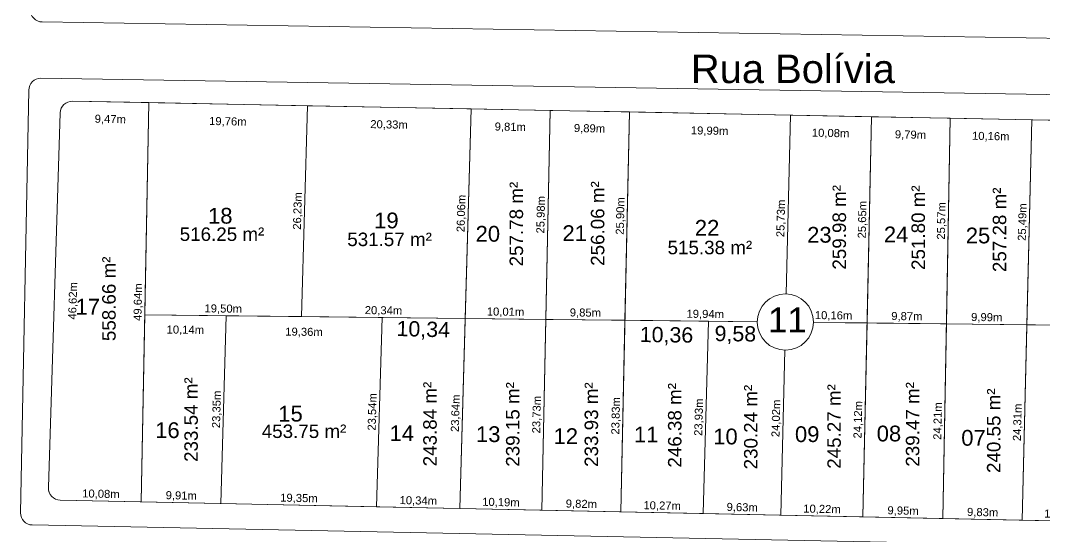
# Model space of a CAD drawing. Header units: metres. Extents: x 3808 to 8215, y 2374 to 6187.
# Drawn here: x 5221.9 to 5349.2, y 4981 to 5045.1 of the extents above; entities that cross this region are included whole.
import ezdxf
from ezdxf.enums import TextEntityAlignment as Align

# ---------------------------------------------------------------- set-up
doc = ezdxf.new("R2010")
doc.units = ezdxf.units.M
for name, color, linetype in [('Areas Lotes', 1, 'Continuous'), ('Calçada', 8, 'Continuous'), ('Lote', 7, 'Continuous'), ('Nome das Ruas', 7, 'Continuous'), ('Nº Lote', 7, 'Continuous'), ('Nº. quadra', 7, 'Continuous'), ('quadras', 7, 'Continuous')]:
    doc.layers.add(name, color=color, linetype=linetype)
doc.styles.add('Arial', font='arial.ttf')
doc.dimstyles.new('Copy(2) of ISO-25', dxfattribs={"dimtxt": 1, "dimasz": 2.5, "dimexe": 1.25, "dimexo": 0.625, "dimgap": 0.2, "dimtad": 1, "dimtoh": 1, "dimlfac": 1, "dimzin": 1, "dimtxsty": 'Arial', "dimblk": 'NONE', "dimcen": 0, "dimse1": 1, "dimse2": 1, "dimsd1": 1, "dimsd2": 1, "dimclrt": 256, "dimaunit": 1, "dimadec": 3, "dimazin": 0, "dimtfac": 1, "dimtmove": 0, "dimatfit": 3, "dimldrblk": 'NONE', "dimfxl": 1, "dimtolj": 1, "dimtzin": 0, "dimarcsym": 0})
doc.dimstyles.new('COTA 2', dxfattribs={"dimtxt": 1.9, "dimasz": 2.5, "dimexe": 1.25, "dimexo": 0.625, "dimtad": 1, "dimlfac": 1, "dimzin": 1, "dimtxsty": 'Arial', "dimcen": 2.5, "dimse1": 1, "dimse2": 1, "dimsd1": 1, "dimsd2": 1, "dimclrt": 7, "dimadec": 0, "dimazin": 0, "dimtfac": 1, "dimtmove": 0, "dimatfit": 3, "dimfxl": 1, "dimtolj": 1, "dimtzin": 0, "dimarcsym": 0})

# ---------------------------------------------------------------- blocks, each defined once
blk = doc.blocks.new('*D4753')
at = {"layer": 'Defpoints', "color": 0, "linetype": 'Continuous', "transparency": 16777216}
for p in [(5346.43, 4982.98), (5356.58, 4982.77), (5356.58, 4982.77)]:
    blk.add_point(p, dxfattribs=at)
at = {"layer": 'Lote', "linetype": 'Continuous', "lineweight": 5, "transparency": 16777216, "insert": (5351.52, 4983.68), "char_height": 1, "attachment_point": 5, "rotation": 358.8011, "style": 'Arial'}
blk.add_mtext('\\A1;10,15m', dxfattribs=at)
blk = doc.blocks.new('_None')
blk = doc.blocks.new('*D4754')
at = {"layer": 'Defpoints', "color": 0, "linetype": 'Continuous', "transparency": 16777216}
for p in [(5336.6, 4983.19), (5346.43, 4982.98), (5346.43, 4982.98)]:
    blk.add_point(p, dxfattribs=at)
at = {"layer": 'Lote', "linetype": 'Continuous', "lineweight": 5, "transparency": 16777216, "insert": (5341.53, 4983.89), "char_height": 1, "attachment_point": 5, "rotation": 358.8011, "style": 'Arial'}
blk.add_mtext('\\A1;9,83m', dxfattribs=at)
blk = doc.blocks.new('*D4755')
at = {"layer": 'Defpoints', "color": 0, "linetype": 'Continuous', "transparency": 16777216}
for p in [(5326.66, 4983.4), (5336.6, 4983.19), (5336.6, 4983.19)]:
    blk.add_point(p, dxfattribs=at)
at = {"layer": 'Lote', "linetype": 'Continuous', "lineweight": 5, "transparency": 16777216, "insert": (5331.64, 4984.09), "char_height": 1, "attachment_point": 5, "rotation": 358.8011, "style": 'Arial'}
blk.add_mtext('\\A1;9,95m', dxfattribs=at)
blk = doc.blocks.new('*D4756')
at = {"layer": 'Defpoints', "color": 0, "linetype": 'Continuous', "transparency": 16777216}
for p in [(5316.43, 4983.61), (5326.66, 4983.4), (5326.66, 4983.4)]:
    blk.add_point(p, dxfattribs=at)
at = {"layer": 'Lote', "linetype": 'Continuous', "lineweight": 5, "transparency": 16777216, "insert": (5321.56, 4984.3), "char_height": 1, "attachment_point": 5, "rotation": 358.8011, "style": 'Arial'}
blk.add_mtext('\\A1;10,22m', dxfattribs=at)
blk = doc.blocks.new('*D4757')
at = {"layer": 'Defpoints', "color": 0, "linetype": 'Continuous', "transparency": 16777216}
for p in [(5306.81, 4983.81), (5306.81, 4983.81), (5316.43, 4983.61)]:
    blk.add_point(p, dxfattribs=at)
at = {"layer": 'Lote', "linetype": 'Continuous', "lineweight": 5, "transparency": 16777216, "insert": (5311.64, 4984.51), "char_height": 1, "attachment_point": 5, "rotation": 358.8011, "style": 'Arial'}
blk.add_mtext('\\A1;9,63m', dxfattribs=at)
blk = doc.blocks.new('*D4758')
at = {"layer": 'Defpoints', "color": 0, "linetype": 'Continuous', "transparency": 16777216}
for p in [(5296.54, 4984.03), (5306.81, 4983.81), (5306.81, 4983.81)]:
    blk.add_point(p, dxfattribs=at)
at = {"layer": 'Lote', "linetype": 'Continuous', "lineweight": 5, "transparency": 16777216, "insert": (5301.69, 4984.72), "char_height": 1, "attachment_point": 5, "rotation": 358.8011, "style": 'Arial'}
blk.add_mtext('\\A1;10,27m', dxfattribs=at)
blk = doc.blocks.new('*D4759')
at = {"layer": 'Defpoints', "color": 0, "linetype": 'Continuous', "transparency": 16777216}
for p in [(5286.72, 4984.23), (5286.72, 4984.23), (5296.54, 4984.03)]:
    blk.add_point(p, dxfattribs=at)
at = {"layer": 'Lote', "linetype": 'Continuous', "lineweight": 5, "transparency": 16777216, "insert": (5291.65, 4984.93), "char_height": 1, "attachment_point": 5, "rotation": 358.8011, "style": 'Arial'}
blk.add_mtext('\\A1;9,82m', dxfattribs=at)
blk = doc.blocks.new('*D4760')
at = {"layer": 'Defpoints', "color": 0, "linetype": 'Continuous', "transparency": 16777216}
for p in [(5276.54, 4984.44), (5286.72, 4984.23), (5286.72, 4984.23)]:
    blk.add_point(p, dxfattribs=at)
at = {"layer": 'Lote', "linetype": 'Continuous', "lineweight": 5, "transparency": 16777216, "insert": (5281.65, 4985.14), "char_height": 1, "attachment_point": 5, "rotation": 358.8011, "style": 'Arial'}
blk.add_mtext('\\A1;10,19m', dxfattribs=at)
blk = doc.blocks.new('*D4761')
at = {"layer": 'Defpoints', "color": 0, "linetype": 'Continuous', "transparency": 16777216}
for p in [(5266.2, 4984.66), (5276.54, 4984.44), (5276.54, 4984.44)]:
    blk.add_point(p, dxfattribs=at)
at = {"layer": 'Lote', "linetype": 'Continuous', "lineweight": 5, "transparency": 16777216, "insert": (5271.38, 4985.35), "char_height": 1, "attachment_point": 5, "rotation": 358.8011, "style": 'Arial'}
blk.add_mtext('\\A1;10,34m', dxfattribs=at)
blk = doc.blocks.new('*D4762')
at = {"layer": 'Defpoints', "color": 0, "linetype": 'Continuous', "transparency": 16777216}
for p in [(5246.85, 4985.07), (5266.2, 4984.66), (5266.2, 4984.66)]:
    blk.add_point(p, dxfattribs=at)
at = {"layer": 'Lote', "linetype": 'Continuous', "lineweight": 5, "transparency": 16777216, "insert": (5256.54, 4985.66), "char_height": 1, "attachment_point": 5, "rotation": 358.8011, "style": 'Arial'}
blk.add_mtext('\\A1;19,35m', dxfattribs=at)
blk = doc.blocks.new('*D4763')
at = {"layer": 'Defpoints', "color": 0, "linetype": 'Continuous', "transparency": 16777216}
for p in [(5236.94, 4985.27), (5246.85, 4985.07), (5246.85, 4985.07)]:
    blk.add_point(p, dxfattribs=at)
at = {"layer": 'Lote', "linetype": 'Continuous', "lineweight": 5, "transparency": 16777216, "insert": (5241.91, 4985.97), "char_height": 1, "attachment_point": 5, "rotation": 358.8011, "style": 'Arial'}
blk.add_mtext('\\A1;9,91m', dxfattribs=at)
blk = doc.blocks.new('*D4764')
at = {"layer": 'Defpoints', "color": 0, "linetype": 'Continuous', "transparency": 16777216}
for p in [(5226.86, 4985.48), (5236.94, 4985.27), (5236.94, 4985.27)]:
    blk.add_point(p, dxfattribs=at)
at = {"layer": 'Lote', "linetype": 'Continuous', "lineweight": 5, "transparency": 16777216, "insert": (5231.92, 4986.18), "char_height": 1, "attachment_point": 5, "rotation": 358.8011, "style": 'Arial'}
blk.add_mtext('\\A1;10,08m', dxfattribs=at)
blk = doc.blocks.new('*D4765')
at = {"layer": 'Defpoints', "color": 0, "linetype": 'Continuous', "transparency": 16777216}
for p in [(5237.86, 5034.9), (5237.86, 5034.9), (5236.94, 4985.27)]:
    blk.add_point(p, dxfattribs=at)
at = {"layer": 'Lote', "linetype": 'Continuous', "lineweight": 5, "transparency": 16777216, "insert": (5236.6, 5010.1), "char_height": 1, "attachment_point": 5, "rotation": 88.9388, "style": 'Arial'}
blk.add_mtext('\\A1;49,64m', dxfattribs=at)
blk = doc.blocks.new('*D4766')
at = {"layer": 'Defpoints', "color": 0, "linetype": 'Continuous', "transparency": 16777216}
for p in [(5247.51, 5008.41), (5246.85, 4985.07), (5246.85, 4985.07)]:
    blk.add_point(p, dxfattribs=at)
at = {"layer": 'Lote', "linetype": 'Continuous', "lineweight": 5, "transparency": 16777216, "insert": (5246.38, 4996.76), "char_height": 1, "attachment_point": 5, "rotation": 88.3724, "style": 'Arial'}
blk.add_mtext('\\A1;23,35m', dxfattribs=at)
blk = doc.blocks.new('*D4767')
at = {"layer": 'Defpoints', "color": 0, "linetype": 'Continuous', "transparency": 16777216}
for p in [(5266.87, 5008.19), (5266.2, 4984.66), (5266.2, 4984.66)]:
    blk.add_point(p, dxfattribs=at)
at = {"layer": 'Lote', "linetype": 'Continuous', "lineweight": 5, "transparency": 16777216, "insert": (5265.73, 4996.45), "char_height": 1, "attachment_point": 5, "rotation": 88.3724, "style": 'Arial'}
blk.add_mtext('\\A1;23,54m', dxfattribs=at)
blk = doc.blocks.new('*D4768')
at = {"layer": 'Defpoints', "color": 0, "linetype": 'Continuous', "transparency": 16777216}
for p in [(5277.21, 5008.07), (5276.54, 4984.44), (5276.54, 4984.44)]:
    blk.add_point(p, dxfattribs=at)
at = {"layer": 'Lote', "linetype": 'Continuous', "lineweight": 5, "transparency": 16777216, "insert": (5276.07, 4996.28), "char_height": 1, "attachment_point": 5, "rotation": 88.3724, "style": 'Arial'}
blk.add_mtext('\\A1;23,64m', dxfattribs=at)
blk = doc.blocks.new('*D4769')
at = {"layer": 'Defpoints', "color": 0, "linetype": 'Continuous', "transparency": 16777216}
for p in [(5287.21, 5007.96), (5286.72, 4984.23), (5286.72, 4984.23)]:
    blk.add_point(p, dxfattribs=at)
at = {"layer": 'Lote', "linetype": 'Continuous', "lineweight": 5, "transparency": 16777216, "insert": (5286.17, 4996.11), "char_height": 1, "attachment_point": 5, "rotation": 88.8079, "style": 'Arial'}
blk.add_mtext('\\A1;23,73m', dxfattribs=at)
blk = doc.blocks.new('*D4770')
at = {"layer": 'Defpoints', "color": 0, "linetype": 'Continuous', "transparency": 16777216}
for p in [(5297.07, 5007.85), (5296.54, 4984.03), (5296.54, 4984.03)]:
    blk.add_point(p, dxfattribs=at)
at = {"layer": 'Lote', "linetype": 'Continuous', "lineweight": 5, "transparency": 16777216, "insert": (5296, 4995.96), "char_height": 1, "attachment_point": 5, "rotation": 88.725, "style": 'Arial'}
blk.add_mtext('\\A1;23,83m', dxfattribs=at)
blk = doc.blocks.new('*D4771')
at = {"layer": 'Defpoints', "color": 0, "linetype": 'Continuous', "transparency": 16777216}
for p in [(5307.43, 5007.73), (5306.81, 4983.81), (5306.81, 4983.81)]:
    blk.add_point(p, dxfattribs=at)
at = {"layer": 'Lote', "linetype": 'Continuous', "lineweight": 5, "transparency": 16777216, "insert": (5306.32, 4995.79), "char_height": 1, "attachment_point": 5, "rotation": 88.5041, "style": 'Arial'}
blk.add_mtext('\\A1;23,93m', dxfattribs=at)
blk = doc.blocks.new('*D4772')
at = {"layer": 'Defpoints', "color": 0, "linetype": 'Continuous', "transparency": 16777216}
for p in [(5317.01, 5007.62), (5316.43, 4983.61), (5316.43, 4983.61)]:
    blk.add_point(p, dxfattribs=at)
at = {"layer": 'Lote', "linetype": 'Continuous', "lineweight": 5, "transparency": 16777216, "insert": (5315.92, 4995.64), "char_height": 1, "attachment_point": 5, "rotation": 88.6255, "style": 'Arial'}
blk.add_mtext('\\A1;24,02m', dxfattribs=at)
blk = doc.blocks.new('*D4773')
at = {"layer": 'Defpoints', "color": 0, "linetype": 'Continuous', "transparency": 16777216}
for p in [(5327.17, 5007.51), (5326.66, 4983.4), (5326.66, 4983.4)]:
    blk.add_point(p, dxfattribs=at)
at = {"layer": 'Lote', "linetype": 'Continuous', "lineweight": 5, "transparency": 16777216, "insert": (5326.11, 4995.47), "char_height": 1, "attachment_point": 5, "rotation": 88.7877, "style": 'Arial'}
blk.add_mtext('\\A1;24,12m', dxfattribs=at)
blk = doc.blocks.new('*D4774')
at = {"layer": 'Defpoints', "color": 0, "linetype": 'Continuous', "transparency": 16777216}
for p in [(5337.04, 5007.4), (5336.6, 4983.19), (5336.6, 4983.19)]:
    blk.add_point(p, dxfattribs=at)
at = {"layer": 'Lote', "linetype": 'Continuous', "lineweight": 5, "transparency": 16777216, "insert": (5336.02, 4995.31), "char_height": 1, "attachment_point": 5, "rotation": 88.9653, "style": 'Arial'}
blk.add_mtext('\\A1;24,21m', dxfattribs=at)
blk = doc.blocks.new('*D4775')
at = {"layer": 'Defpoints', "color": 0, "linetype": 'Continuous', "transparency": 16777216}
for p in [(5347.03, 5007.29), (5346.43, 4982.98), (5346.43, 4982.98)]:
    blk.add_point(p, dxfattribs=at)
at = {"layer": 'Lote', "linetype": 'Continuous', "lineweight": 5, "transparency": 16777216, "insert": (5345.93, 4995.15), "char_height": 1, "attachment_point": 5, "rotation": 88.5886, "style": 'Arial'}
blk.add_mtext('\\A1;24,31m', dxfattribs=at)
blk = doc.blocks.new('*D4794')
at = {"layer": 'Defpoints', "color": 0, "linetype": 'Continuous', "transparency": 16777216}
for p in [(5347.66, 5032.77), (5347.66, 5032.77), (5347.03, 5007.29)]:
    blk.add_point(p, dxfattribs=at)
at = {"layer": 'Lote', "linetype": 'Continuous', "lineweight": 5, "transparency": 16777216, "insert": (5346.54, 5020.05), "char_height": 1, "attachment_point": 5, "rotation": 88.5886, "style": 'Arial'}
blk.add_mtext('\\A1;25,49m', dxfattribs=at)
blk = doc.blocks.new('*D4795')
at = {"layer": 'Defpoints', "color": 0, "linetype": 'Continuous', "transparency": 16777216}
for p in [(5337.5, 5032.96), (5337.5, 5032.96), (5337.04, 5007.4)]:
    blk.add_point(p, dxfattribs=at)
at = {"layer": 'Lote', "linetype": 'Continuous', "lineweight": 5, "transparency": 16777216, "insert": (5336.47, 5020.2), "char_height": 1, "attachment_point": 5, "rotation": 88.9653, "style": 'Arial'}
blk.add_mtext('\\A1;25,57m', dxfattribs=at)
blk = doc.blocks.new('*D4796')
at = {"layer": 'Defpoints', "color": 0, "linetype": 'Continuous', "transparency": 16777216}
for p in [(5327.71, 5033.15), (5327.71, 5033.15), (5327.17, 5007.51)]:
    blk.add_point(p, dxfattribs=at)
at = {"layer": 'Lote', "linetype": 'Continuous', "lineweight": 5, "transparency": 16777216, "insert": (5326.64, 5020.35), "char_height": 1, "attachment_point": 5, "rotation": 88.7877, "style": 'Arial'}
blk.add_mtext('\\A1;25,65m', dxfattribs=at)
blk = doc.blocks.new('*D4797')
at = {"layer": 'Defpoints', "color": 0, "linetype": 'Continuous', "transparency": 16777216}
for p in [(5317.63, 5033.35), (5317.63, 5033.35), (5317.01, 5007.62)]:
    blk.add_point(p, dxfattribs=at)
at = {"layer": 'Lote', "linetype": 'Continuous', "lineweight": 5, "transparency": 16777216, "insert": (5316.52, 5020.51), "char_height": 1, "attachment_point": 5, "rotation": 88.6255, "style": 'Arial'}
blk.add_mtext('\\A1;25,73m', dxfattribs=at)
blk = doc.blocks.new('*D4798')
at = {"layer": 'Defpoints', "color": 0, "linetype": 'Continuous', "transparency": 16777216}
for p in [(5297.64, 5033.74), (5297.64, 5033.74), (5297.07, 5007.85)]:
    blk.add_point(p, dxfattribs=at)
at = {"layer": 'Lote', "linetype": 'Continuous', "lineweight": 5, "transparency": 16777216, "insert": (5296.56, 5020.81), "char_height": 1, "attachment_point": 5, "rotation": 88.725, "style": 'Arial'}
blk.add_mtext('\\A1;25,90m', dxfattribs=at)
blk = doc.blocks.new('*D4799')
at = {"layer": 'Defpoints', "color": 0, "linetype": 'Continuous', "transparency": 16777216}
for p in [(5287.75, 5033.93), (5287.75, 5033.93), (5287.21, 5007.96)]:
    blk.add_point(p, dxfattribs=at)
at = {"layer": 'Lote', "linetype": 'Continuous', "lineweight": 5, "transparency": 16777216, "insert": (5286.68, 5020.96), "char_height": 1, "attachment_point": 5, "rotation": 88.8079, "style": 'Arial'}
blk.add_mtext('\\A1;25,98m', dxfattribs=at)
blk = doc.blocks.new('*D4800')
at = {"layer": 'Defpoints', "color": 0, "linetype": 'Continuous', "transparency": 16777216}
for p in [(5277.95, 5034.12), (5277.95, 5034.12), (5277.21, 5008.07)]:
    blk.add_point(p, dxfattribs=at)
at = {"layer": 'Lote', "linetype": 'Continuous', "lineweight": 5, "transparency": 16777216, "insert": (5276.78, 5021.12), "char_height": 1, "attachment_point": 5, "rotation": 88.3724, "style": 'Arial'}
blk.add_mtext('\\A1;26,06m', dxfattribs=at)
blk = doc.blocks.new('*D4801')
at = {"layer": 'Defpoints', "color": 0, "linetype": 'Continuous', "transparency": 16777216}
for p in [(5256.87, 5008.3), (5256.87, 5008.3), (5277.21, 5008.07)]:
    blk.add_point(p, dxfattribs=at)
at = {"layer": 'Lote', "linetype": 'Continuous', "lineweight": 5, "transparency": 16777216, "insert": (5267.05, 5008.99), "char_height": 1, "attachment_point": 5, "rotation": 359.3542, "style": 'Arial'}
blk.add_mtext('\\A1;20,34m', dxfattribs=at)
blk = doc.blocks.new('*D4802')
at = {"layer": 'Defpoints', "color": 0, "linetype": 'Continuous', "transparency": 16777216}
for p in [(5277.21, 5008.07), (5287.21, 5007.96), (5287.21, 5007.96)]:
    blk.add_point(p, dxfattribs=at)
at = {"layer": 'Lote', "linetype": 'Continuous', "lineweight": 5, "transparency": 16777216, "insert": (5282.22, 5008.82), "char_height": 1, "attachment_point": 5, "rotation": 359.3542, "style": 'Arial'}
blk.add_mtext('\\A1;10,01m', dxfattribs=at)
blk = doc.blocks.new('*D4803')
at = {"layer": 'Defpoints', "color": 0, "linetype": 'Continuous', "transparency": 16777216}
for p in [(5287.21, 5007.96), (5287.21, 5007.96), (5297.07, 5007.85)]:
    blk.add_point(p, dxfattribs=at)
at = {"layer": 'Lote', "linetype": 'Continuous', "lineweight": 5, "transparency": 16777216, "insert": (5292.15, 5008.71), "char_height": 1, "attachment_point": 5, "rotation": 359.3542, "style": 'Arial'}
blk.add_mtext('\\A1;9,85m', dxfattribs=at)
blk = doc.blocks.new('*D4804')
at = {"layer": 'Defpoints', "color": 0, "linetype": 'Continuous', "transparency": 16777216}
for p in [(5297.07, 5007.85), (5317.01, 5007.62), (5317.01, 5007.62)]:
    blk.add_point(p, dxfattribs=at)
at = {"layer": 'Lote', "linetype": 'Continuous', "lineweight": 5, "transparency": 16777216, "insert": (5307.05, 5008.54), "char_height": 1, "attachment_point": 5, "rotation": 359.3542, "style": 'Arial'}
blk.add_mtext('\\A1;19,94m', dxfattribs=at)
blk = doc.blocks.new('*D4805')
at = {"layer": 'Defpoints', "color": 0, "linetype": 'Continuous', "transparency": 16777216}
for p in [(5317.92, 5007.62), (5328.07, 5007.51), (5328.07, 5007.51)]:
    blk.add_point(p, dxfattribs=at)
at = {"layer": 'Lote', "linetype": 'Continuous', "lineweight": 5, "transparency": 16777216, "insert": (5323, 5008.37), "char_height": 1, "attachment_point": 5, "rotation": 359.3542, "style": 'Arial'}
blk.add_mtext('\\A1;10,16m', dxfattribs=at)
blk = doc.blocks.new('*D4806')
at = {"layer": 'Defpoints', "color": 0, "linetype": 'Continuous', "transparency": 16777216}
for p in [(5327.17, 5007.51), (5327.17, 5007.51), (5337.04, 5007.4)]:
    blk.add_point(p, dxfattribs=at)
at = {"layer": 'Lote', "linetype": 'Continuous', "lineweight": 5, "transparency": 16777216, "insert": (5332.11, 5008.26), "char_height": 1, "attachment_point": 5, "rotation": 359.3542, "style": 'Arial'}
blk.add_mtext('\\A1;9,87m', dxfattribs=at)
blk = doc.blocks.new('*D4807')
at = {"layer": 'Defpoints', "color": 0, "linetype": 'Continuous', "transparency": 16777216}
for p in [(5337.04, 5007.4), (5337.04, 5007.4), (5347.03, 5007.29)]:
    blk.add_point(p, dxfattribs=at)
at = {"layer": 'Lote', "linetype": 'Continuous', "lineweight": 5, "transparency": 16777216, "insert": (5342.04, 5008.14), "char_height": 1, "attachment_point": 5, "rotation": 359.3542, "style": 'Arial'}
blk.add_mtext('\\A1;9,99m', dxfattribs=at)
blk = doc.blocks.new('*D4808')
at = {"layer": 'Defpoints', "color": 0, "linetype": 'Continuous', "transparency": 16777216}
for p in [(5347.03, 5007.29), (5347.03, 5007.29), (5357.19, 5007.17)]:
    blk.add_point(p, dxfattribs=at)
at = {"layer": 'Lote', "linetype": 'Continuous', "lineweight": 5, "transparency": 16777216, "insert": (5352.12, 5008.03), "char_height": 1, "attachment_point": 5, "rotation": 359.3542, "style": 'Arial'}
blk.add_mtext('\\A1;10,16m', dxfattribs=at)
blk = doc.blocks.new('*D4809')
at = {"layer": 'Defpoints', "color": 0, "linetype": 'Continuous', "transparency": 16777216}
for p in [(5257.62, 5034.52), (5256.87, 5008.3), (5256.87, 5008.3)]:
    blk.add_point(p, dxfattribs=at)
at = {"layer": 'Lote', "linetype": 'Continuous', "lineweight": 5, "transparency": 16777216, "insert": (5256.44, 5021.43), "char_height": 1, "attachment_point": 5, "rotation": 88.3724, "style": 'Arial'}
blk.add_mtext('\\A1;26,23m', dxfattribs=at)
blk = doc.blocks.new('*D4810')
at = {"layer": 'Defpoints', "color": 0, "linetype": 'Continuous', "transparency": 16777216}
for p in [(5226.87, 5033.63), (5225.39, 4987.03), (5228.56, 4986.93)]:
    blk.add_point(p, dxfattribs=at)
at = {"layer": 'Lote', "linetype": 'Continuous', "lineweight": 5, "transparency": 16777216, "insert": (5228.5, 5010.26), "char_height": 1, "attachment_point": 5, "rotation": 88.1915, "style": 'Arial'}
blk.add_mtext('\\A1;46,62m', dxfattribs=at)
blk = doc.blocks.new('*D4811')
at = {"layer": 'Defpoints', "color": 0, "linetype": 'Continuous', "transparency": 16777216}
for p in [(5237.37, 5008.52), (5247.51, 5008.41), (5247.48, 5005.72)]:
    blk.add_point(p, dxfattribs=at)
at = {"layer": 'Lote', "linetype": 'Continuous', "lineweight": 5, "transparency": 16777216, "insert": (5242.42, 5006.58), "char_height": 1, "attachment_point": 5, "rotation": 359.3542, "style": 'Arial'}
blk.add_mtext('\\A1;10,14m', dxfattribs=at)
blk = doc.blocks.new('*D4812')
at = {"layer": 'Defpoints', "color": 0, "linetype": 'Continuous', "transparency": 16777216}
for p in [(5237.37, 5008.52), (5237.37, 5008.52), (5256.87, 5008.3)]:
    blk.add_point(p, dxfattribs=at)
at = {"layer": 'Lote', "linetype": 'Continuous', "lineweight": 5, "transparency": 16777216, "insert": (5247.13, 5009.21), "char_height": 1, "attachment_point": 5, "rotation": 359.3542, "style": 'Arial'}
blk.add_mtext('\\A1;19,50m', dxfattribs=at)
blk = doc.blocks.new('*D4813')
at = {"layer": 'Defpoints', "color": 0, "linetype": 'Continuous', "transparency": 16777216}
for p in [(5247.51, 5008.41), (5266.87, 5008.19), (5266.84, 5005.41)]:
    blk.add_point(p, dxfattribs=at)
at = {"layer": 'Lote', "linetype": 'Continuous', "lineweight": 5, "transparency": 16777216, "insert": (5257.17, 5006.32), "char_height": 1, "attachment_point": 5, "rotation": 359.3542, "style": 'Arial'}
blk.add_mtext('\\A1;19,36m', dxfattribs=at)
blk = doc.blocks.new('*D4814')
at = {"layer": 'Defpoints', "color": 0, "linetype": 'Continuous', "transparency": 16777216}
for p in [(5228.39, 5035.08), (5237.86, 5034.9), (5237.8, 5031.88)]:
    blk.add_point(p, dxfattribs=at)
at = {"layer": 'Lote', "linetype": 'Continuous', "lineweight": 5, "transparency": 16777216, "insert": (5233.09, 5032.78), "char_height": 1, "attachment_point": 5, "rotation": 358.8864, "style": 'Arial'}
blk.add_mtext('\\A1;9,47m', dxfattribs=at)
blk = doc.blocks.new('*D4815')
at = {"layer": 'Defpoints', "color": 0, "linetype": 'Continuous', "transparency": 16777216}
for p in [(5237.86, 5034.9), (5257.62, 5034.52), (5257.56, 5031.5)]:
    blk.add_point(p, dxfattribs=at)
at = {"layer": 'Lote', "linetype": 'Continuous', "lineweight": 5, "transparency": 16777216, "insert": (5247.7, 5032.49), "char_height": 1, "attachment_point": 5, "rotation": 358.8864, "style": 'Arial'}
blk.add_mtext('\\A1;19,76m', dxfattribs=at)
blk = doc.blocks.new('*D4816')
at = {"layer": 'Defpoints', "color": 0, "linetype": 'Continuous', "transparency": 16777216}
for p in [(5257.62, 5034.52), (5277.95, 5034.12), (5277.89, 5031.11)]:
    blk.add_point(p, dxfattribs=at)
at = {"layer": 'Lote', "linetype": 'Continuous', "lineweight": 5, "transparency": 16777216, "insert": (5267.74, 5032.1), "char_height": 1, "attachment_point": 5, "rotation": 358.8864, "style": 'Arial'}
blk.add_mtext('\\A1;20,33m', dxfattribs=at)
blk = doc.blocks.new('*D4817')
at = {"layer": 'Defpoints', "color": 0, "linetype": 'Continuous', "transparency": 16777216}
for p in [(5277.95, 5034.12), (5287.75, 5033.93), (5287.7, 5030.91)]:
    blk.add_point(p, dxfattribs=at)
at = {"layer": 'Lote', "linetype": 'Continuous', "lineweight": 5, "transparency": 16777216, "insert": (5282.81, 5031.81), "char_height": 1, "attachment_point": 5, "rotation": 358.8864, "style": 'Arial'}
blk.add_mtext('\\A1;9,81m', dxfattribs=at)
blk = doc.blocks.new('*D4818')
at = {"layer": 'Defpoints', "color": 0, "linetype": 'Continuous', "transparency": 16777216}
for p in [(5287.75, 5033.93), (5297.64, 5033.74), (5297.59, 5030.72)]:
    blk.add_point(p, dxfattribs=at)
at = {"layer": 'Lote', "linetype": 'Continuous', "lineweight": 5, "transparency": 16777216, "insert": (5292.66, 5031.62), "char_height": 1, "attachment_point": 5, "rotation": 358.8864, "style": 'Arial'}
blk.add_mtext('\\A1;9,89m', dxfattribs=at)
blk = doc.blocks.new('*D4819')
at = {"layer": 'Defpoints', "color": 0, "linetype": 'Continuous', "transparency": 16777216}
for p in [(5297.64, 5033.74), (5317.63, 5033.35), (5317.57, 5030.33)]:
    blk.add_point(p, dxfattribs=at)
at = {"layer": 'Lote', "linetype": 'Continuous', "lineweight": 5, "transparency": 16777216, "insert": (5307.59, 5031.33), "char_height": 1, "attachment_point": 5, "rotation": 358.8864, "style": 'Arial'}
blk.add_mtext('\\A1;19,99m', dxfattribs=at)
blk = doc.blocks.new('*D4820')
at = {"layer": 'Defpoints', "color": 0, "linetype": 'Continuous', "transparency": 16777216}
for p in [(5317.63, 5033.35), (5327.71, 5033.15), (5327.65, 5030.14)]:
    blk.add_point(p, dxfattribs=at)
at = {"layer": 'Lote', "linetype": 'Continuous', "lineweight": 5, "transparency": 16777216, "insert": (5322.63, 5031.04), "char_height": 1, "attachment_point": 5, "rotation": 358.8864, "style": 'Arial'}
blk.add_mtext('\\A1;10,08m', dxfattribs=at)
blk = doc.blocks.new('*D4821')
at = {"layer": 'Defpoints', "color": 0, "linetype": 'Continuous', "transparency": 16777216}
for p in [(5327.71, 5033.15), (5337.5, 5032.96), (5337.44, 5029.95)]:
    blk.add_point(p, dxfattribs=at)
at = {"layer": 'Lote', "linetype": 'Continuous', "lineweight": 5, "transparency": 16777216, "insert": (5332.56, 5030.84), "char_height": 1, "attachment_point": 5, "rotation": 358.8864, "style": 'Arial'}
blk.add_mtext('\\A1;9,79m', dxfattribs=at)
blk = doc.blocks.new('*D4822')
at = {"layer": 'Defpoints', "color": 0, "linetype": 'Continuous', "transparency": 16777216}
for p in [(5337.5, 5032.96), (5347.66, 5032.77), (5347.6, 5029.75)]:
    blk.add_point(p, dxfattribs=at)
at = {"layer": 'Lote', "linetype": 'Continuous', "lineweight": 5, "transparency": 16777216, "insert": (5342.54, 5030.65), "char_height": 1, "attachment_point": 5, "rotation": 358.8864, "style": 'Arial'}
blk.add_mtext('\\A1;10,16m', dxfattribs=at)
blk = doc.blocks.new('*D4823')
at = {"layer": 'Defpoints', "color": 0, "linetype": 'Continuous', "transparency": 16777216}
for p in [(5347.66, 5032.77), (5357.83, 5032.57), (5357.77, 5029.55)]:
    blk.add_point(p, dxfattribs=at)
at = {"layer": 'Lote', "linetype": 'Continuous', "lineweight": 5, "transparency": 16777216, "insert": (5352.7, 5030.45), "char_height": 1, "attachment_point": 5, "rotation": 358.8864, "style": 'Arial'}
blk.add_mtext('\\A1;10,17m', dxfattribs=at)
blk = doc.blocks.new('*D7831')
at = {"layer": 'Defpoints', "color": 0, "linetype": 'Continuous', "transparency": 16777216}
for p in [(5266.87, 5008.19), (5277.2, 5007.9), (5277.11, 5004.65)]:
    blk.add_point(p, dxfattribs=at)
at = {"layer": 'Calçada', "color": 7, "linetype": 'Continuous', "lineweight": 5, "transparency": 16777216, "insert": (5271.99, 5006.57), "char_height": 1.9, "attachment_point": 5, "rotation": 358.3724, "style": 'Arial'}
blk.add_mtext('\\A1;10,34', dxfattribs=at)
blk = doc.blocks.new('*D7832')
at = {"layer": 'Defpoints', "color": 0, "linetype": 'Continuous', "transparency": 16777216}
for p in [(5297.07, 5007.85), (5307.43, 5007.73), (5307.39, 5004.05)]:
    blk.add_point(p, dxfattribs=at)
at = {"layer": 'Calçada', "color": 7, "linetype": 'Continuous', "lineweight": 5, "transparency": 16777216, "insert": (5302.23, 5005.87), "char_height": 1.9, "attachment_point": 5, "rotation": 359.3542, "style": 'Arial'}
blk.add_mtext('\\A1;10,36', dxfattribs=at)
blk = doc.blocks.new('*D7833')
at = {"layer": 'Defpoints', "color": 0, "linetype": 'Continuous', "transparency": 16777216}
for p in [(5307.43, 5007.73), (5317.01, 5007.62), (5316.97, 5004.16)]:
    blk.add_point(p, dxfattribs=at)
at = {"layer": 'Calçada', "color": 7, "linetype": 'Continuous', "lineweight": 5, "transparency": 16777216, "insert": (5310.79, 5006), "char_height": 1.9, "attachment_point": 5, "rotation": 359.3542, "style": 'Arial'}
blk.add_mtext('\\A1;9,58', dxfattribs=at)

msp = doc.modelspace()

# ---------------------------------------------------------------- linework, layer by layer
at = {"layer": 'Calçada', "linetype": 'Continuous', "lineweight": 5}
for p, q in [((5408.213, 5041.957), (5224.62, 5044.929)), ((5408.065, 5034.958), (5224.474, 5037.931)), ((5222.95, 5036.46), (5221.924, 4983.921)), ((5223.393, 4982.392), (5406.963, 4978.7))]:
    msp.add_line(p, q, dxfattribs=at)
for centre, start, end in [((5224.645, 5046.429), 178.88114, 269.07229), ((5224.449, 5036.431), 89.07229, 178.88114), ((5223.423, 4983.892), 178.88114, 268.84767)]:
    msp.add_arc(centre, 1.5, start, end, dxfattribs=at)
at = {"layer": 'Lote', "lineweight": 5}
for p, q in [((5237.864, 5034.901), (5236.944, 4985.274)), ((5256.872, 5008.302), (5257.617, 5034.517)), ((5276.536, 4984.445), (5277.948, 5034.122)), ((5286.721, 4984.232), (5287.755, 5033.931)), ((5296.538, 4984.026), (5297.644, 5033.739)), ((5317.094, 5011.119), (5317.628, 5033.35)), ((5327.709, 5033.154), (5326.656, 4983.396)), ((5336.6, 4983.188), (5337.499, 5032.964)), ((5347.659, 5032.766), (5346.433, 4982.982)), ((5237.375, 5008.522), (5313.515, 5007.664)), ((5246.85, 4985.066), (5247.513, 5008.408)), ((5266.2, 4984.661), (5266.869, 5008.19)), ((5307.432, 5007.732), (5306.808, 4983.811)), ((5320.506, 5007.585), (5407.522, 5006.604)), ((5316.434, 4983.61), (5316.927, 5004.13))]:
    msp.add_line(p, q, dxfattribs=at)
at = {"layer": 'Lote', "linetype": 'Continuous', "lineweight": 5, "flags": 128}
msp.add_lwpolyline([(5237.864, 5034.901), (5228.394, 5035.085, 0.4106658), (5226.866, 5033.632), (5225.395, 4987.031, 0.4173334), (5226.862, 4985.484), (5236.944, 4985.274), (5237.375, 5008.522)], format="xyb", close=True, dxfattribs=at)
for points in [[(5237.375, 5008.522), (5256.872, 5008.302), (5257.617, 5034.517), (5237.864, 5034.901)], [(5256.872, 5008.302), (5277.207, 5008.073), (5277.948, 5034.122), (5257.617, 5034.517)], [(5287.755, 5033.931), (5277.948, 5034.122), (5277.207, 5008.073), (5287.214, 5007.96)], [(5297.644, 5033.739), (5287.755, 5033.931), (5287.214, 5007.96), (5297.068, 5007.849)], [(5327.166, 5007.51), (5337.038, 5007.399), (5337.499, 5032.964), (5327.709, 5033.154)], [(5347.032, 5007.286), (5347.659, 5032.766), (5337.499, 5032.964), (5337.038, 5007.399)], [(5347.032, 5007.286), (5357.193, 5007.171), (5357.83, 5032.569), (5347.659, 5032.766)], [(5236.944, 4985.274), (5246.85, 4985.066), (5247.513, 5008.408), (5237.375, 5008.522)], [(5246.85, 4985.066), (5266.2, 4984.661), (5266.869, 5008.19), (5247.513, 5008.408)], [(5266.2, 4984.661), (5276.536, 4984.445), (5277.207, 5008.073), (5266.869, 5008.19)], [(5287.214, 5007.96), (5277.207, 5008.073), (5276.536, 4984.445), (5286.721, 4984.232)], [(5287.214, 5007.96), (5286.721, 4984.232), (5296.538, 4984.026), (5297.068, 5007.849)], [(5297.068, 5007.849), (5296.538, 4984.026), (5306.808, 4983.811), (5307.432, 5007.732)], [(5337.038, 5007.399), (5327.166, 5007.51), (5326.656, 4983.396), (5336.6, 4983.188)], [(5336.6, 4983.188), (5346.433, 4982.982), (5347.032, 5007.286), (5337.038, 5007.399)], [(5357.193, 5007.171), (5347.032, 5007.286), (5346.433, 4982.982), (5356.582, 4982.77)]]:
    msp.add_lwpolyline(points, close=True, dxfattribs=at)
for points in [[(5317.094, 5011.119), (5317.628, 5033.35), (5297.644, 5033.739), (5297.068, 5007.849), (5307.432, 5007.732), (5313.515, 5007.664)], [(5320.506, 5007.585), (5320.506, 5007.585), (5327.166, 5007.51), (5327.709, 5033.154), (5317.628, 5033.35), (5317.094, 5011.119)], [(5313.515, 5007.664), (5307.432, 5007.732), (5306.808, 4983.811), (5316.434, 4983.61), (5316.927, 5004.13)], [(5307.432, 5007.732), (5307.432, 5007.732), (5313.515, 5007.664)], [(5316.927, 5004.13), (5316.434, 4983.61), (5326.656, 4983.396), (5327.166, 5007.51), (5320.506, 5007.585)]]:
    msp.add_lwpolyline(points, dxfattribs=at)
at = {"layer": 'Nº. quadra', "lineweight": 5}
msp.add_circle((5317.01, 5007.624), 3.496, dxfattribs=at)
at = {"layer": 'quadras', "lineweight": 5}
for p, q in [((5228.394, 5035.085), (5406.399, 5031.625)), ((5225.395, 4987.031), (5226.866, 5033.632)), ((5405.645, 4981.743), (5226.862, 4985.484))]:
    msp.add_line(p, q, dxfattribs=at)
for centre, start, end in [((5228.365, 5033.585), 88.88639, 178.1915), ((5226.894, 4986.984), 178.1915, 268.80114)]:
    msp.add_arc(centre, 1.5, start, end, dxfattribs=at)

# ---------------------------------------------------------------- texts
at = {"layer": 'Areas Lotes', "lineweight": 5, "style": 'Arial'}
for s, p in [('257.78 m²', (5284.397, 5014.542)), ('256.06 m²', (5294.505, 5014.613)), ('259.98 m²', (5324.546, 5014.141)), ('251.80 m²', (5334.361, 5014.1)), ('257.28 m²', (5344.464, 5013.832)), ('558.66 m²', (5233.756, 5005.251)), ('233.54 m²', (5243.967, 4990.229)), ('243.84 m²', (5273.663, 4989.681)), ('239.15 m²', (5283.951, 4989.634)), ('233.93 m²', (5293.725, 4989.61)), ('246.38 m²', (5304.091, 4989.523)), ('230.24 m²', (5313.541, 4989.302)), ('245.27 m²', (5323.9, 4989.381)), ('239.47 m²', (5333.658, 4989.641)), ('240.55 m²', (5343.741, 4988.851))]:
    msp.add_text(s, height=1.6726, rotation=90, dxfattribs=at).set_placement(p)
at = {"layer": 'Areas Lotes', "linetype": 'Continuous', "lineweight": 5, "style": 'Arial'}
for s, p in [('516.25 m²', (5241.714, 5017.709)), ('531.57 m²', (5262.547, 5017.067)), ('515.38 m²', (5302.363, 5016.051)), ('453.75 m²', (5251.914, 4993.207))]:
    msp.add_text(s, height=1.6726, dxfattribs=at).set_placement(p)
at = {"layer": 'Nome das Ruas', "lineweight": 5, "style": 'Arial'}
msp.add_text('Rua Bolívia', height=3.55, dxfattribs=at).set_placement((5305.263, 5037.331, 165.916))
at = {"layer": 'Nº Lote', "linetype": 'Continuous', "lineweight": 5, "style": 'Arial'}
for s, p in [('18', (5246.76, 5019.858)), ('19', (5267.411, 5019.276)), ('20', (5280.02, 5017.615)), ('21', (5290.815, 5017.697)), ('22', (5307.276, 5018.357)), ('23', (5321.233, 5017.492)), ('24', (5330.778, 5017.533)), ('25', (5340.955, 5017.405)), ('17', (5230.283, 5008.549)), ('15', (5255.493, 4995.251)), ('16', (5240.188, 4993.195)), ('14', (5269.332, 4992.824)), ('13', (5280.07, 4992.701)), ('12', (5289.712, 4992.454)), ('11', (5299.709, 4992.659)), ('10', (5309.559, 4992.412)), ('09', (5319.721, 4992.7)), ('08', (5329.883, 4992.782)), ('07', (5340.396, 4992.247))]:
    msp.add_text(s, height=1.96, dxfattribs=at).set_placement(p, align=Align.CENTER)
at = {"layer": 'Nº. quadra', "lineweight": 5, "style": 'Arial'}
msp.add_text('11', height=3.1039, dxfattribs=at).set_placement((5314.846, 5006.33))

# ---------------------------------------------------------------- dimensions: what is measured, and where the dimension line sits
at = {"layer": 'Calçada', "linetype": 'Continuous', "lineweight": 5}
for p1, p2, distance, picture, middle in [((5266.869, 5008.19), (5277.202, 5007.896), -3.244, '*D7831', (5271.994, 5006.566)), ((5297.068, 5007.849), (5307.432, 5007.732), -3.684, '*D7832', (5302.229, 5005.874))]:
    dim = msp.add_aligned_dim(p1=p1, p2=p2, distance=distance, dimstyle='COTA 2', dxfattribs=at)
    dim.commit()
    dim.dimension.update_dxf_attribs({"geometry": picture, "text_midpoint": middle})
dim = msp.add_linear_dim(base=(5316.971, 5004.159), p1=(5307.432, 5007.732), p2=(5317.01, 5007.624), angle=359.3542, dimstyle='COTA 2', dxfattribs=at)
dim.commit()
dim.dimension.update_dxf_attribs({"geometry": '*D7833', "text_midpoint": (5310.77, 5004.229), "dimtype": 161})
at = {"layer": 'Lote', "linetype": 'Continuous', "lineweight": 5}
for p1, p2, distance, picture, middle in [((5228.394, 5035.085), (5237.864, 5034.901), -3.017, '*D4814', (5233.086, 5032.778)), ((5236.944, 4985.274), (5237.864, 5034.901), 0, '*D4765', (5236.603, 5010.102)), ((5226.866, 5033.632), (5225.395, 4987.031), 3.168, '*D4810', (5228.496, 5010.257)), ((5257.617, 5034.517), (5256.872, 5008.302), 0, '*D4809', (5256.443, 5021.432)), ((5277.207, 5008.073), (5277.948, 5034.122), 0, '*D4800', (5276.777, 5021.12)), ((5287.214, 5007.96), (5287.755, 5033.931), 0, '*D4799', (5286.684, 5020.962)), ((5297.068, 5007.849), (5297.644, 5033.739), 0, '*D4798', (5296.556, 5020.812)), ((5317.01, 5007.624), (5317.628, 5033.35), 0, '*D4797', (5316.518, 5020.507)), ((5327.166, 5007.51), (5327.709, 5033.154), 0, '*D4796', (5326.637, 5020.349)), ((5337.038, 5007.399), (5337.499, 5032.964), 0, '*D4795', (5336.468, 5020.196)), ((5347.032, 5007.286), (5347.659, 5032.766), 0, '*D4794', (5346.545, 5020.046)), ((5256.872, 5008.302), (5237.375, 5008.522), 0, '*D4812', (5247.132, 5009.213)), ((5277.207, 5008.073), (5256.872, 5008.302), 0, '*D4801', (5267.049, 5008.989)), ((5277.207, 5008.073), (5287.214, 5007.96), 0, '*D4802', (5282.22, 5008.818)), ((5297.068, 5007.849), (5287.214, 5007.96), 0, '*D4803', (5292.15, 5008.706)), ((5237.375, 5008.522), (5247.513, 5008.408), -2.686, '*D4811', (5242.423, 5006.58)), ((5247.513, 5008.408), (5246.85, 4985.066), 0, '*D4766', (5246.381, 4996.76)), ((5247.513, 5008.408), (5266.869, 5008.19), -2.778, '*D4813', (5257.169, 5006.322)), ((5266.869, 5008.19), (5266.2, 4984.661), 0, '*D4767', (5265.734, 4996.448)), ((5277.207, 5008.073), (5276.536, 4984.445), 0, '*D4768', (5276.071, 4996.282)), ((5297.068, 5007.849), (5317.01, 5007.624), 0, '*D4804', (5307.048, 5008.538)), ((5317.917, 5007.624), (5328.073, 5007.51), 0, '*D4805', (5323.004, 5008.368)), ((5337.038, 5007.399), (5327.166, 5007.51), 0, '*D4806', (5332.111, 5008.255)), ((5347.032, 5007.286), (5337.038, 5007.399), 0, '*D4807', (5342.044, 5008.143)), ((5357.193, 5007.171), (5347.032, 5007.286), 0, '*D4808', (5352.122, 5008.03)), ((5287.214, 5007.96), (5286.721, 4984.232), 0, '*D4769', (5286.167, 4996.113)), ((5297.068, 5007.849), (5296.538, 4984.026), 0, '*D4770', (5296.002, 4995.956)), ((5307.432, 5007.732), (5306.808, 4983.811), 0, '*D4771', (5306.319, 4995.793)), ((5317.01, 5007.624), (5316.434, 4983.61), 0, '*D4772', (5315.922, 4995.636)), ((5327.166, 5007.51), (5326.656, 4983.396), 0, '*D4773', (5326.11, 4995.47)), ((5337.038, 5007.399), (5336.6, 4983.188), 0, '*D4774', (5336.018, 4995.308)), ((5347.032, 5007.286), (5346.433, 4982.982), 0, '*D4775', (5345.931, 4995.154)), ((5226.862, 4985.484), (5236.944, 4985.274), 0, '*D4764', (5231.92, 4986.18)), ((5236.944, 4985.274), (5246.85, 4985.066), 0, '*D4763', (5241.914, 4985.971)), ((5246.85, 4985.066), (5266.2, 4984.661), 0, '*D4762', (5256.542, 4985.665)), ((5266.2, 4984.661), (5276.536, 4984.445), 0, '*D4761', (5271.385, 4985.354)), ((5276.536, 4984.445), (5286.721, 4984.232), 0, '*D4760', (5281.645, 4985.139)), ((5296.538, 4984.026), (5286.721, 4984.232), 0, '*D4759', (5291.646, 4984.93)), ((5296.538, 4984.026), (5306.808, 4983.811), 0, '*D4758', (5301.69, 4984.72)), ((5316.434, 4983.61), (5306.808, 4983.811), 0, '*D4757', (5311.638, 4984.512)), ((5316.434, 4983.61), (5326.656, 4983.396), 0, '*D4756', (5321.562, 4984.304)), ((5326.656, 4983.396), (5336.6, 4983.188), 0, '*D4755', (5331.645, 4984.093)), ((5336.6003, 4983.188), (5346.4328, 4982.9822), 0, '*D4754', (5341.5333, 4983.8859)), ((5346.433, 4982.982), (5356.582, 4982.77), 0, '*D4753', (5351.524, 4983.677))]:
    dim = msp.add_aligned_dim(p1=p1, p2=p2, distance=distance, dimstyle='Copy(2) of ISO-25', override={"dimpost": 'm'}, dxfattribs=at)
    dim.commit()
    dim.dimension.update_dxf_attribs({"geometry": picture, "text_midpoint": middle})
for base, p1, p2, picture, middle in [((5257.558, 5031.501), (5237.864, 5034.901), (5257.617, 5034.517), '*D4815', (5247.697, 5032.494)), ((5277.889, 5031.106), (5257.617, 5034.517), (5277.948, 5034.122), '*D4816', (5267.739, 5032.104)), ((5287.696, 5030.915), (5277.948, 5034.122), (5287.755, 5033.931), '*D4817', (5282.808, 5031.811)), ((5297.586, 5030.723), (5287.755, 5033.931), (5297.644, 5033.739), '*D4818', (5292.657, 5031.62)), ((5317.569, 5030.334), (5297.644, 5033.739), (5317.628, 5033.35), '*D4819', (5307.593, 5031.329)), ((5327.65, 5030.138), (5317.628, 5033.35), (5327.709, 5033.154), '*D4820', (5322.625, 5031.037)), ((5337.441, 5029.948), (5327.709, 5033.154), (5337.499, 5032.964), '*D4821', (5332.561, 5030.844)), ((5347.601, 5029.75), (5337.499, 5032.964), (5347.659, 5032.766), '*D4822', (5342.536, 5030.65)), ((5357.772, 5029.553), (5347.659, 5032.766), (5357.83, 5032.569), '*D4823', (5352.702, 5030.452))]:
    dim = msp.add_linear_dim(base=base, p1=p1, p2=p2, angle=178.88639, dimstyle='Copy(2) of ISO-25', override={"dimpost": 'm', "dimtmove": 1}, dxfattribs=at)
    dim.commit()
    dim.dimension.update_dxf_attribs({"geometry": picture, "text_midpoint": middle})

doc.saveas('drawing.dxf')
